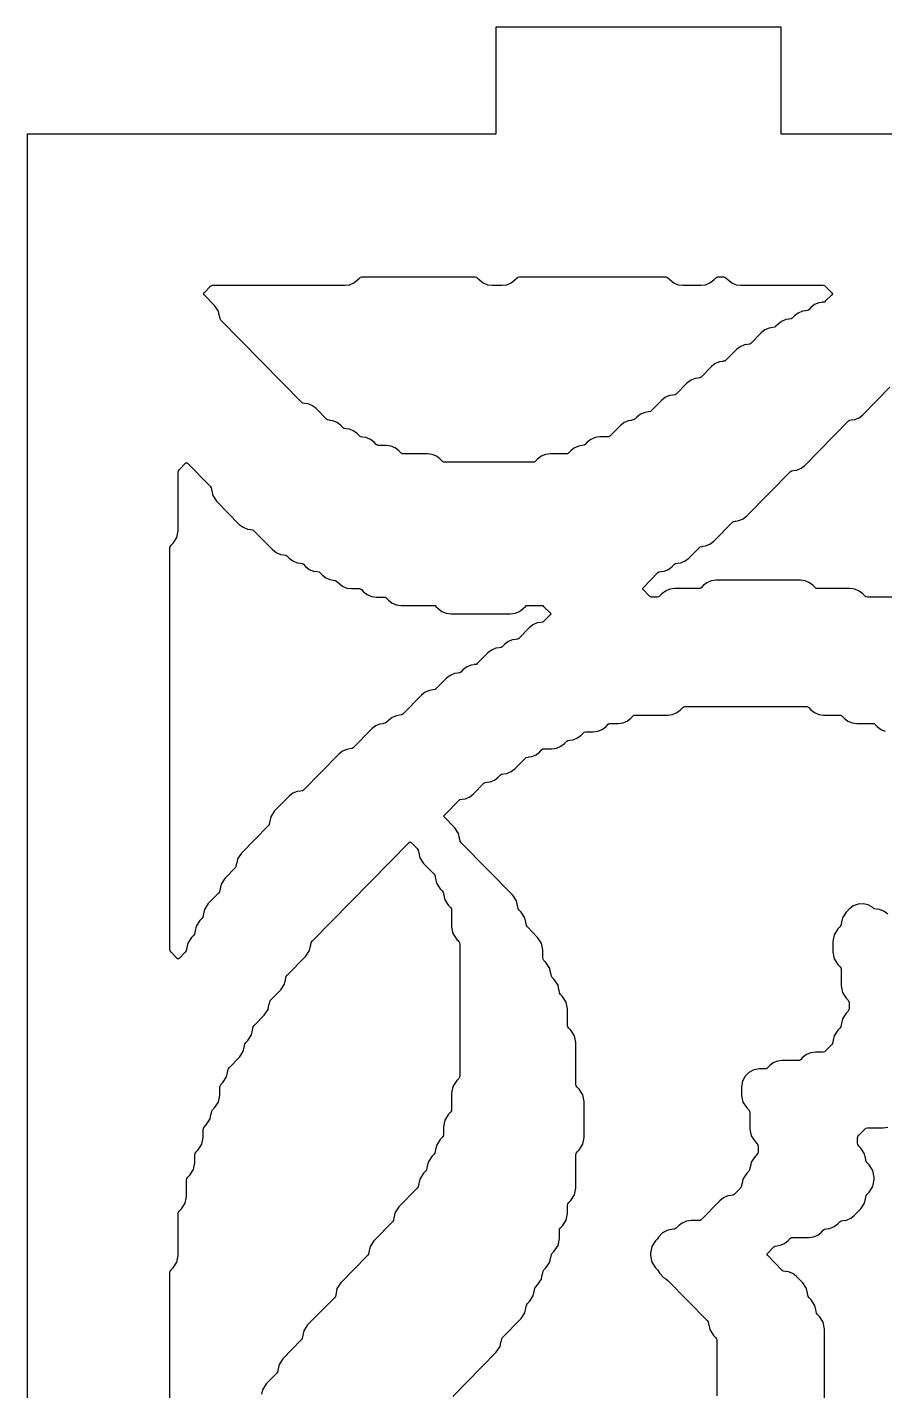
# Model space of a CAD drawing. Header units: millimetres. Extents: x 10 to 410, y 18 to 283.
# Drawn here: x 148 to 172.03, y 244.77 to 283 of the extents above; entities that cross this region are included whole.
import ezdxf

# ---------------------------------------------------------------- set-up
doc = ezdxf.new("R2010")
doc.units = ezdxf.units.MM
doc.layers.add('CUT', color=1, linetype='Continuous')

msp = doc.modelspace()

# ---------------------------------------------------------------- linework, layer by layer
at = {"layer": 'CUT'}
for points in [[(190.134, 157), (198.134, 157), (198.134, 160), (211.2679, 160), (211.2679, 280), (198.134, 280), (198.134, 283), (190.134, 283), (190.134, 280), (169.134, 280), (169.134, 283), (161.134, 283), (161.134, 280), (148, 280), (148, 160), (161.134, 160), (161.134, 157), (169.134, 157), (169.134, 160), (190.134, 160)], [(157.3428, 275.9958), (157.3742, 276), (160.5589, 276), (160.5903, 275.9958), (160.6153, 275.9764), (160.6773, 275.9132), (160.7814, 275.8322), (160.9031, 275.7811), (161.0339, 275.7637), (161.3113, 275.7637), (161.4421, 275.7811), (161.5638, 275.8322), (161.6679, 275.9132), (161.7299, 275.9764), (161.7549, 275.9958), (161.7863, 276), (165.9, 276), (165.9313, 275.9958), (165.9563, 275.9764), (166.0184, 275.9132), (166.1225, 275.8322), (166.2442, 275.7811), (166.375, 275.7637), (166.8845, 275.7637), (167.0153, 275.7811), (167.137, 275.8322), (167.2411, 275.9132), (167.3032, 275.9764), (167.3282, 275.9958), (167.3595, 276), (167.5255, 276), (167.5569, 275.9958), (167.5819, 275.9764), (167.6439, 275.9132), (167.748, 275.8322), (167.8697, 275.7811), (168.0005, 275.7637), (170.3121, 275.7637), (170.3435, 275.7595), (170.3685, 275.7401), (170.5502, 275.5552), (170.5701, 275.5274), (170.5502, 275.4997), (170.3685, 275.3148), (170.3435, 275.2953), (170.2793, 275.2868), (170.2794, 275.2854), (170.1919, 275.2737), (170.0702, 275.2227), (169.9661, 275.1416), (169.904, 275.0785), (169.8791, 275.059), (169.8148, 275.0505), (169.815, 275.0491), (169.7274, 275.0374), (169.6057, 274.9864), (169.5016, 274.9053), (169.4396, 274.8422), (169.4146, 274.8227), (169.3504, 274.8142), (169.3506, 274.8128), (169.263, 274.8012), (169.1413, 274.7501), (169.0372, 274.669), (168.9752, 274.6059), (168.9502, 274.5865), (168.886, 274.5779), (168.8861, 274.5765), (168.7986, 274.5649), (168.6769, 274.5138), (168.5728, 274.4327), (168.2785, 274.1333), (168.2535, 274.1139), (168.1893, 274.1053), (168.1895, 274.1039), (168.1019, 274.0923), (167.9802, 274.0413), (167.8761, 273.9602), (167.5819, 273.6608), (167.5569, 273.6413), (167.4926, 273.6328), (167.4928, 273.6314), (167.4053, 273.6197), (167.2836, 273.5687), (167.1795, 273.4876), (166.8852, 273.1882), (166.8602, 273.1687), (166.796, 273.1602), (166.7962, 273.1588), (166.7086, 273.1471), (166.5869, 273.0961), (166.4828, 273.015), (166.1885, 272.7156), (166.1636, 272.6962), (166.0993, 272.6876), (166.0995, 272.6862), (166.0119, 272.6746), (165.8902, 272.6235), (165.7861, 272.5425), (165.4919, 272.243), (165.4669, 272.2236), (165.4027, 272.215), (165.4029, 272.2137), (165.3153, 272.202), (165.1936, 272.151), (165.0895, 272.0699), (165.0274, 272.0068), (165.0025, 271.9873), (164.9382, 271.9787), (164.9384, 271.9774), (164.8509, 271.9657), (164.7292, 271.9147), (164.625, 271.8336), (164.3308, 271.5342), (164.3058, 271.5147), (164.2744, 271.5105), (164.0528, 271.5105), (163.922, 271.4931), (163.8003, 271.4421), (163.6962, 271.361), (163.6341, 271.2979), (163.6092, 271.2784), (163.5449, 271.2699), (163.5451, 271.2685), (163.4575, 271.2568), (163.3358, 271.2058), (163.2317, 271.1247), (163.1697, 271.0616), (163.1447, 271.0422), (163.1133, 271.038), (162.6595, 271.038), (162.5287, 271.0206), (162.407, 270.9695), (162.3029, 270.8884), (162.2408, 270.8253), (162.2159, 270.8059), (162.1845, 270.8017), (159.6963, 270.8017), (159.665, 270.8059), (159.64, 270.8253), (159.5779, 270.8884), (159.4738, 270.9695), (159.3521, 271.0206), (159.2213, 271.038), (158.5352, 271.038), (158.5039, 271.0422), (158.4789, 271.0616), (158.4168, 271.1247), (158.3127, 271.2058), (158.191, 271.2568), (158.0602, 271.2743), (157.8386, 271.2743), (157.8072, 271.2784), (157.7822, 271.2979), (157.7202, 271.361), (157.6161, 271.4421), (157.4944, 271.4931), (157.4068, 271.5048), (157.407, 271.5062), (157.3428, 271.5147), (157.3178, 271.5342), (157.2558, 271.5973), (157.1516, 271.6784), (157.03, 271.7294), (156.9424, 271.7411), (156.9426, 271.7425), (156.8783, 271.751), (156.8534, 271.7705), (156.7913, 271.8336), (156.6872, 271.9147), (156.5655, 271.9657), (156.4779, 271.9774), (156.4781, 271.9787), (156.4139, 271.9873), (156.3889, 272.0068), (156.0947, 272.3062), (155.9906, 272.3873), (155.8689, 272.4383), (155.7813, 272.4499), (155.7815, 272.4513), (155.7172, 272.4599), (155.6923, 272.4793), (153.4274, 274.7838), (153.4022, 274.8222), (153.3839, 274.915), (153.3807, 274.9144), (153.3561, 275.0396), (153.2499, 275.2008), (152.9561, 275.4997), (152.9363, 275.5274), (152.9561, 275.5552), (153.1379, 275.7401), (153.1628, 275.7595), (153.1942, 275.7637), (156.8991, 275.7637), (157.03, 275.7811), (157.1516, 275.8322), (157.2558, 275.9132), (157.3178, 275.9764)], [(152.2322, 268.8797), (152.2322, 270.5167), (152.2411, 270.5618), (152.2664, 270.6001), (152.4365, 270.7733), (152.4644, 270.7939), (152.4923, 270.7733), (153.127, 270.1276), (153.1522, 270.0892), (153.1705, 269.9963), (153.1737, 269.997), (153.1983, 269.8718), (153.3045, 269.7106), (153.943, 269.0609), (154.0471, 268.9798), (154.1688, 268.9288), (154.2564, 268.9171), (154.2562, 268.9158), (154.3204, 268.9072), (154.3454, 268.8878), (154.8719, 268.3521), (154.976, 268.271), (155.0977, 268.2199), (155.1853, 268.2083), (155.1851, 268.2069), (155.2493, 268.1984), (155.2743, 268.1789), (155.3363, 268.1158), (155.4404, 268.0347), (155.5621, 267.9837), (155.6497, 267.972), (155.6495, 267.9706), (155.7137, 267.9621), (155.7387, 267.9426), (155.8008, 267.8795), (155.9049, 267.7984), (156.0266, 267.7474), (156.1141, 267.7357), (156.1139, 267.7343), (156.1782, 267.7258), (156.2032, 267.7063), (156.2652, 267.6432), (156.3693, 267.5621), (156.491, 267.5111), (156.5786, 267.4994), (156.5784, 267.498), (156.6426, 267.4895), (156.6676, 267.47), (156.7296, 267.4069), (156.8337, 267.3258), (156.9554, 267.2748), (157.0862, 267.2574), (157.3079, 267.2574), (157.3393, 267.2532), (157.3642, 267.2338), (157.4263, 267.1706), (157.5304, 267.0895), (157.6521, 267.0385), (157.7829, 267.0211), (158.0045, 267.0211), (158.0359, 267.0169), (158.0609, 266.9975), (158.1229, 266.9343), (158.227, 266.8533), (158.3487, 266.8022), (158.4795, 266.7848), (159.3978, 266.7848), (159.4292, 266.7806), (159.4542, 266.7612), (159.5162, 266.6981), (159.6204, 266.617), (159.7421, 266.5659), (159.8729, 266.5485), (161.5435, 266.5485), (161.6743, 266.5659), (161.796, 266.617), (161.9001, 266.6981), (161.9622, 266.7612), (161.9871, 266.7806), (162.0185, 266.7848), (162.4167, 266.7848), (162.4481, 266.7806), (162.473, 266.7612), (162.6548, 266.5763), (162.6746, 266.5485), (162.6548, 266.5208), (162.473, 266.3359), (162.4481, 266.3164), (162.3838, 266.3079), (162.384, 266.3065), (162.2965, 266.2948), (162.1748, 266.2438), (162.0706, 266.1627), (161.7764, 265.8633), (161.7514, 265.8438), (161.6872, 265.8353), (161.6874, 265.8339), (161.5998, 265.8222), (161.4781, 265.7712), (161.374, 265.6901), (161.312, 265.627), (161.287, 265.6076), (161.2228, 265.599), (161.2229, 265.5976), (161.1354, 265.586), (161.0137, 265.5349), (160.9096, 265.4538), (160.6153, 265.1544), (160.5903, 265.135), (160.5261, 265.1264), (160.5263, 265.125), (160.4387, 265.1134), (160.317, 265.0624), (160.2129, 264.9813), (160.1509, 264.9181), (160.1259, 264.8987), (160.0617, 264.8901), (160.0618, 264.8888), (159.9743, 264.8771), (159.8526, 264.8261), (159.7485, 264.745), (159.4542, 264.4456), (159.4292, 264.4261), (159.365, 264.4176), (159.3652, 264.4162), (159.2776, 264.4045), (159.1559, 264.3535), (159.0518, 264.2724), (158.5253, 263.7367), (158.5004, 263.7173), (158.4361, 263.7087), (158.4363, 263.7073), (158.3487, 263.6957), (158.227, 263.6446), (158.1229, 263.5635), (158.0609, 263.5004), (158.0359, 263.481), (157.9717, 263.4724), (157.9719, 263.471), (157.8843, 263.4594), (157.7626, 263.4084), (157.6585, 263.3273), (157.132, 262.7916), (157.1071, 262.7721), (157.0428, 262.7636), (157.043, 262.7622), (156.9554, 262.7505), (156.8337, 262.6995), (156.7296, 262.6184), (155.7387, 261.6101), (155.7137, 261.5907), (155.6495, 261.5821), (155.6497, 261.5807), (155.5621, 261.5691), (155.4404, 261.5181), (155.3363, 261.437), (154.93, 261.0235), (154.8239, 260.8624), (154.7992, 260.7372), (154.796, 260.7378), (154.7778, 260.645), (154.7525, 260.6066), (154.0011, 259.8421), (153.895, 259.681), (153.8704, 259.5558), (153.8671, 259.5564), (153.8489, 259.4635), (153.8236, 259.4252), (153.5367, 259.1332), (153.4305, 258.9721), (153.4059, 258.8469), (153.4027, 258.8475), (153.3844, 258.7547), (153.3592, 258.7163), (153.0723, 258.4244), (152.9661, 258.2632), (152.9415, 258.138), (152.9383, 258.1387), (152.92, 258.0458), (152.8947, 258.0075), (152.84, 257.9518), (152.7339, 257.7907), (152.7093, 257.6655), (152.7061, 257.6661), (152.6878, 257.5732), (152.6625, 257.5349), (152.6078, 257.4792), (152.5017, 257.3181), (152.477, 257.1929), (152.4738, 257.1935), (152.4556, 257.1007), (152.4303, 257.0623), (152.2601, 256.8891), (152.2322, 256.8686), (152.2043, 256.8891), (152.0341, 257.0623), (152.0089, 257.1007), (152, 257.1457), (152, 268.3901), (152.0089, 268.4352), (152.0341, 268.4736), (152.0888, 268.5292), (152.195, 268.6903)]]:
    msp.add_lwpolyline(points, close=True, dxfattribs=at)
for points in [[(173.5632, 267.0211), (171.5395, 267.0211), (171.5081, 267.0253), (171.4831, 267.0447), (171.4211, 267.1079), (171.317, 267.1889), (171.1953, 267.24), (171.0645, 267.2574), (170.1462, 267.2574), (170.1148, 267.2616), (170.0898, 267.281), (170.0278, 267.3441), (169.9237, 267.4252), (169.802, 267.4763), (169.6712, 267.4937), (167.3038, 267.4937), (167.173, 267.4763), (167.0513, 267.4252), (166.9472, 267.3441), (166.8852, 267.281), (166.8602, 267.2616), (166.8288, 267.2574), (166.1428, 267.2574), (166.0119, 267.24), (165.8902, 267.1889), (165.7861, 267.1079), (165.7241, 267.0447), (165.6991, 267.0253), (165.6677, 267.0211), (165.5018, 267.0211), (165.4704, 267.0253), (165.4454, 267.0447), (165.2637, 267.2296), (165.2438, 267.2574), (165.2637, 267.2851), (165.6777, 267.7063), (165.7026, 267.7258), (165.7669, 267.7343), (165.7667, 267.7357), (165.8542, 267.7474), (165.9759, 267.7984), (166.0801, 267.8795), (166.1421, 267.9426), (166.1671, 267.9621), (166.2313, 267.9706), (166.2311, 267.972), (166.3187, 267.9837), (166.4404, 268.0347), (166.5445, 268.1158), (166.8387, 268.4152), (166.8637, 268.4346), (166.928, 268.4432), (166.9278, 268.4446), (167.0153, 268.4562), (167.137, 268.5073), (167.2411, 268.5883), (167.7676, 269.124), (167.7926, 269.1435), (167.8568, 269.1521), (167.8566, 269.1534), (167.9442, 269.1651), (168.0659, 269.2161), (168.17, 269.2972), (169.3931, 270.5418), (169.4181, 270.5612), (169.4824, 270.5698), (169.4822, 270.5712), (169.5697, 270.5828), (169.6914, 270.6338), (169.7955, 270.7149), (171.0187, 271.9595), (171.0437, 271.9789), (171.1079, 271.9875), (171.1077, 271.9889), (171.1953, 272.0005), (171.317, 272.0516), (171.4211, 272.1327), (172.1798, 272.9046)], [(159.9296, 244.6086), (161.1453, 245.8457), (161.2515, 246.0068), (161.2761, 246.132), (161.2793, 246.1314), (161.2976, 246.2242), (161.3229, 246.2626), (161.842, 246.7908), (161.9482, 246.9519), (161.9728, 247.0771), (161.976, 247.0765), (161.9942, 247.1694), (162.0195, 247.2077), (162.0742, 247.2634), (162.1804, 247.4245), (162.205, 247.5497), (162.2082, 247.5491), (162.2265, 247.6419), (162.2517, 247.6803), (162.3064, 247.736), (162.4126, 247.8971), (162.4372, 248.0223), (162.4404, 248.0217), (162.4587, 248.1145), (162.484, 248.1529), (162.5387, 248.2085), (162.6448, 248.3697), (162.6694, 248.4949), (162.6726, 248.4942), (162.6909, 248.5871), (162.7162, 248.6254), (162.7709, 248.6811), (162.877, 248.8422), (162.9143, 249.0316), (162.9143, 249.2509), (162.9231, 249.296), (162.9484, 249.3343), (163.0031, 249.39), (163.1092, 249.5511), (163.1465, 249.7404), (163.1465, 249.9597), (163.1553, 250.0048), (163.1806, 250.0432), (163.2353, 250.0988), (163.3415, 250.26), (163.3787, 250.4493), (163.3787, 251.3775), (163.3876, 251.4225), (163.4128, 251.4609), (163.4675, 251.5165), (163.5737, 251.6777), (163.6109, 251.867), (163.6109, 252.8756), (163.5737, 253.0649), (163.4675, 253.2261), (163.4128, 253.2817), (163.3876, 253.3201), (163.3787, 253.3652), (163.3787, 254.5296), (163.3415, 254.7189), (163.2353, 254.8801), (163.1806, 254.9357), (163.1553, 254.9741), (163.1465, 255.0192), (163.1465, 255.4748), (163.1092, 255.6641), (163.0031, 255.8252), (162.9484, 255.8809), (162.9231, 255.9192), (162.9049, 256.0121), (162.9016, 256.0115), (162.877, 256.1367), (162.7709, 256.2978), (162.7162, 256.3535), (162.6909, 256.3918), (162.6726, 256.4847), (162.6694, 256.484), (162.6448, 256.6092), (162.5387, 256.7704), (162.484, 256.826), (162.4587, 256.8644), (162.4498, 256.9095), (162.4498, 257.1288), (162.4126, 257.3181), (162.3064, 257.4792), (162.0195, 257.7712), (161.9942, 257.8095), (161.976, 257.9024), (161.9728, 257.9018), (161.9482, 258.027), (161.842, 258.1881), (161.7873, 258.2437), (161.762, 258.2821), (161.7438, 258.375), (161.7406, 258.3743), (161.7159, 258.4995), (161.6098, 258.6607), (160.1618, 260.134), (160.1365, 260.1724), (160.1182, 260.2653), (160.115, 260.2646), (160.0904, 260.3898), (159.9842, 260.551), (159.6905, 260.8499), (159.6706, 260.8776), (159.6905, 260.9054), (160.1044, 261.3266), (160.1294, 261.346), (160.1936, 261.3546), (160.1934, 261.356), (160.281, 261.3676), (160.4027, 261.4187), (160.5068, 261.4997), (160.8011, 261.7992), (160.826, 261.8186), (160.8903, 261.8272), (160.8901, 261.8285), (160.9777, 261.8402), (161.0994, 261.8912), (161.2035, 261.9723), (161.2655, 262.0354), (161.2905, 262.0549), (161.3547, 262.0634), (161.3545, 262.0648), (161.4421, 262.0765), (161.5638, 262.1275), (161.6679, 262.2086), (161.9622, 262.508), (161.9871, 262.5275), (162.0514, 262.536), (162.0512, 262.5374), (162.1388, 262.5491), (162.2605, 262.6001), (162.3646, 262.6812), (162.4266, 262.7443), (162.4516, 262.7638), (162.483, 262.7679), (162.7046, 262.7679), (162.8354, 262.7853), (162.9571, 262.8364), (163.0612, 262.9175), (163.1233, 262.9806), (163.1482, 263), (163.2125, 263.0086), (163.2123, 263.01), (163.2998, 263.0216), (163.4215, 263.0727), (163.5257, 263.1537), (163.5877, 263.2169), (163.6127, 263.2363), (163.644, 263.2405), (163.8657, 263.2405), (163.9965, 263.2579), (164.1182, 263.3089), (164.2223, 263.39), (164.2843, 263.4532), (164.3093, 263.4726), (164.3407, 263.4768), (164.5624, 263.4768), (164.6932, 263.4942), (164.8149, 263.5452), (164.919, 263.6263), (164.981, 263.6894), (165.006, 263.7089), (165.0374, 263.7131), (165.9557, 263.7131), (166.0865, 263.7305), (166.2082, 263.7815), (166.3123, 263.8626), (166.3743, 263.9257), (166.3993, 263.9452), (166.4307, 263.9494), (169.8477, 263.9494), (169.8791, 263.9452), (169.904, 263.9257), (169.9661, 263.8626), (170.0702, 263.7815), (170.1919, 263.7305), (170.3227, 263.7131), (170.7765, 263.7131), (170.8079, 263.7089), (170.8329, 263.6894), (170.8949, 263.6263), (170.9991, 263.5452), (171.1207, 263.4942), (171.2516, 263.4768), (171.7054, 263.4768), (171.7368, 263.4726), (171.7618, 263.4532), (171.8238, 263.39), (171.9279, 263.3089), (172.0496, 263.2579)], [(152, 240.3694), (152, 248.0694), (152.0089, 248.1145), (152.0341, 248.1529), (152.0888, 248.2085), (152.195, 248.3697), (152.2322, 248.559), (152.2322, 249.7235), (152.2411, 249.7685), (152.2664, 249.8069), (152.321, 249.8625), (152.4272, 250.0237), (152.4644, 250.213), (152.4644, 250.6686), (152.4733, 250.7137), (152.4986, 250.752), (152.5533, 250.8077), (152.6594, 250.9688), (152.6967, 251.1582), (152.6967, 251.3775), (152.7055, 251.4225), (152.7308, 251.4609), (152.7855, 251.5165), (152.8916, 251.6777), (152.9289, 251.867), (152.9289, 252.0863), (152.9377, 252.1314), (152.963, 252.1698), (153.0177, 252.2254), (153.1239, 252.3865), (153.1485, 252.5117), (153.1517, 252.5111), (153.17, 252.604), (153.1952, 252.6423), (153.2499, 252.698), (153.3561, 252.8591), (153.3933, 253.0484), (153.3933, 253.2678), (153.4022, 253.3128), (153.4274, 253.3512), (153.4821, 253.4068), (153.5883, 253.568), (153.6129, 253.6932), (153.6161, 253.6925), (153.6344, 253.7854), (153.6597, 253.8238), (153.9466, 254.1157), (154.0527, 254.2768), (154.0774, 254.402), (154.0806, 254.4014), (154.0988, 254.4943), (154.1241, 254.5326), (154.1788, 254.5883), (154.2849, 254.7494), (154.3096, 254.8746), (154.3128, 254.874), (154.331, 254.9668), (154.3563, 255.0052), (154.6432, 255.2971), (154.7494, 255.4583), (154.774, 255.5835), (154.7772, 255.5828), (154.7955, 255.6757), (154.8208, 255.7141), (155.1077, 256.006), (155.2138, 256.1671), (155.2384, 256.2923), (155.2417, 256.2917), (155.2599, 256.3846), (155.2852, 256.4229), (155.8043, 256.9511), (155.9105, 257.1123), (155.9351, 257.2375), (155.9383, 257.2369), (155.9566, 257.3297), (155.9818, 257.3681), (158.7064, 260.1404), (158.7343, 260.161), (158.7622, 260.1404), (158.9324, 259.9672), (158.9577, 259.9289), (158.9759, 259.836), (158.9792, 259.8366), (159.0038, 259.7114), (159.1099, 259.5503), (159.3969, 259.2584), (159.4221, 259.22), (159.4404, 259.1271), (159.4436, 259.1278), (159.4682, 259.0026), (159.5744, 258.8414), (159.6291, 258.7858), (159.6543, 258.7474), (159.6726, 258.6546), (159.6758, 258.6552), (159.7004, 258.53), (159.8066, 258.3689), (159.8613, 258.3132), (159.8866, 258.2749), (159.8954, 258.2298), (159.8954, 257.7742), (159.9327, 257.5849), (160.0388, 257.4237), (160.0935, 257.3681), (160.1188, 257.3297), (160.1276, 257.2846), (160.1276, 253.6014), (160.1188, 253.5564), (160.0935, 253.518), (160.0388, 253.4624), (159.9327, 253.3012), (159.8954, 253.1119), (159.8954, 252.6563), (159.8866, 252.6112), (159.8613, 252.5729), (159.8066, 252.5172), (159.7004, 252.3561), (159.6632, 252.1667), (159.6632, 251.9474), (159.6543, 251.9024), (159.6291, 251.864), (159.5744, 251.8083), (159.4682, 251.6472), (159.4436, 251.522), (159.4404, 251.5226), (159.4221, 251.4298), (159.3969, 251.3914), (159.3422, 251.3358), (159.236, 251.1746), (159.2114, 251.0494), (159.2082, 251.0501), (159.1899, 250.9572), (159.1646, 250.9189), (159.1099, 250.8632), (159.0038, 250.7021), (158.9792, 250.5769), (158.9759, 250.5775), (158.9577, 250.4846), (158.9324, 250.4463), (158.4133, 249.9181), (158.3071, 249.7569), (158.2825, 249.6317), (158.2793, 249.6323), (158.261, 249.5395), (158.2358, 249.5011), (157.7166, 248.9729), (157.6105, 248.8118), (157.5858, 248.6866), (157.5826, 248.6872), (157.5644, 248.5943), (157.5391, 248.556), (156.7878, 247.7915), (156.6816, 247.6303), (156.657, 247.5051), (156.6538, 247.5058), (156.6355, 247.4129), (156.6102, 247.3746), (155.8589, 246.61), (155.7527, 246.4489), (155.7281, 246.3237), (155.7249, 246.3243), (155.7066, 246.2315), (155.6814, 246.1931), (155.1622, 245.6649), (155.0561, 245.5038), (155.0314, 245.3785), (155.0282, 245.3792), (155.01, 245.2863), (154.9847, 245.248), (154.6978, 244.956), (154.5916, 244.7949), (154.567, 244.6697)], [(172.1177, 258.129), (172.0136, 258.21), (171.8919, 258.2611), (171.8043, 258.2727), (171.8045, 258.2741), (171.7403, 258.2827), (171.6986, 258.3152), (171.5724, 258.3868), (171.431, 258.4191), (171.2862, 258.4095), (171.1503, 258.3588), (171.0347, 258.2712), (170.9531, 258.1881), (170.8469, 258.027), (170.8223, 257.9018), (170.8191, 257.9024), (170.8008, 257.8095), (170.7755, 257.7712), (170.7209, 257.7155), (170.6147, 257.5544), (170.5775, 257.3651), (170.5775, 257.0653), (170.6147, 256.876), (170.7209, 256.7149), (170.7755, 256.6592), (170.8008, 256.6208), (170.8097, 256.5758), (170.8097, 256.1202), (170.8469, 255.9308), (170.9531, 255.7697), (171.0078, 255.7141), (171.033, 255.6757), (171.0419, 255.6306), (171.0419, 255.4917), (171.033, 255.4467), (171.0078, 255.4083), (170.9531, 255.3527), (170.8469, 255.1915), (170.8223, 255.0663), (170.8191, 255.0669), (170.8008, 254.9741), (170.7755, 254.9357), (170.7209, 254.8801), (170.6147, 254.7189), (170.5901, 254.5937), (170.5869, 254.5944), (170.5686, 254.5015), (170.5433, 254.4632), (170.3685, 254.2852), (170.3435, 254.2658), (170.3121, 254.2616), (170.0905, 254.2616), (169.9597, 254.2442), (169.838, 254.1932), (169.7339, 254.1121), (169.6718, 254.0489), (169.6468, 254.0295), (169.6155, 254.0253), (169.1616, 254.0253), (169.0308, 254.0079), (168.9091, 253.9569), (168.805, 253.8758), (168.7429, 253.8127), (168.718, 253.7932), (168.6866, 253.789), (168.5231, 253.789), (168.3686, 253.7646), (168.2292, 253.6935), (168.1186, 253.5829), (168.0475, 253.4435), (168.0231, 253.289), (168.0231, 253.0484), (168.0603, 252.8591), (168.1665, 252.698), (168.2211, 252.6423), (168.2464, 252.604), (168.2553, 252.5589), (168.2553, 252.1033), (168.2925, 251.914), (168.3987, 251.7528), (168.4534, 251.6972), (168.4786, 251.6588), (168.4875, 251.6137), (168.4875, 251.4749), (168.4786, 251.4298), (168.4534, 251.3914), (168.3987, 251.3358), (168.2925, 251.1746), (168.2679, 251.0494), (168.2647, 251.0501), (168.2464, 250.9572), (168.2211, 250.9189), (168.1665, 250.8632), (168.0603, 250.7021), (168.0357, 250.5769), (168.0325, 250.5775), (168.0142, 250.4846), (167.9889, 250.4463), (167.8141, 250.2684), (167.7891, 250.2489), (167.7249, 250.2404), (167.725, 250.239), (167.6375, 250.2273), (167.5158, 250.1763), (167.4117, 250.0952), (166.8852, 249.5595), (166.8602, 249.54), (166.8288, 249.5359), (166.6072, 249.5359), (166.4764, 249.5185), (166.3547, 249.4674), (166.2506, 249.3863), (166.1885, 249.3232), (166.1636, 249.3038), (166.1322, 249.2996), (166.1146, 249.2996), (165.9529, 249.2727), (165.8085, 249.1949), (165.6971, 249.0746), (165.6667, 249.0286), (165.612, 248.9729), (165.5059, 248.8118), (165.4687, 248.6224), (165.4687, 248.559), (165.5059, 248.3697), (165.612, 248.2085), (165.6667, 248.1529), (165.7323, 248.0533), (165.8306, 247.9436), (165.9032, 247.8996), (165.9563, 247.8582), (167.0601, 246.7352), (167.0853, 246.6968), (167.1036, 246.6039), (167.1068, 246.6046), (167.1314, 246.4794), (167.2376, 246.3182), (167.2923, 246.2626), (167.3175, 246.2242), (167.3264, 246.1792), (167.3264, 244.6225)], [(170.3452, 244.5421), (170.3452, 246.4959), (170.308, 246.6852), (170.2019, 246.8463), (170.1472, 246.902), (170.1219, 246.9403), (170.1036, 247.0332), (170.1004, 247.0326), (170.0758, 247.1578), (169.9696, 247.3189), (169.9149, 247.3746), (169.8897, 247.4129), (169.8714, 247.5058), (169.8682, 247.5051), (169.8436, 247.6303), (169.7374, 247.7915), (169.5633, 247.9686), (169.4592, 248.0497), (169.3375, 248.1007), (169.2499, 248.1124), (169.2501, 248.1138), (169.1859, 248.1223), (169.1609, 248.1418), (168.747, 248.563), (168.7271, 248.5907), (168.747, 248.6185), (168.9287, 248.8034), (168.9537, 248.8228), (169.0179, 248.8314), (169.0177, 248.8328), (169.1053, 248.8444), (169.227, 248.8954), (169.3311, 248.9765), (169.3931, 249.0397), (169.4181, 249.0591), (169.4495, 249.0633), (169.9034, 249.0633), (170.0342, 249.0807), (170.1559, 249.1317), (170.26, 249.2128), (170.322, 249.2759), (170.347, 249.2954), (170.4112, 249.304), (170.411, 249.3053), (170.4986, 249.317), (170.6203, 249.368), (170.7244, 249.4491), (170.7865, 249.5122), (170.8114, 249.5317), (170.8757, 249.5402), (170.8755, 249.5416), (170.9631, 249.5533), (171.0847, 249.6043), (171.1889, 249.6854), (171.3629, 249.8625), (171.4691, 250.0237), (171.4937, 250.1489), (171.4969, 250.1482), (171.5152, 250.2411), (171.5405, 250.2795), (171.5952, 250.3351), (171.7013, 250.4962), (171.7386, 250.6856), (171.7386, 250.749), (171.7013, 250.9384), (171.5952, 251.0995), (171.5405, 251.1551), (171.5152, 251.1935), (171.4969, 251.2864), (171.4937, 251.2857), (171.4691, 251.4109), (171.3629, 251.5721), (171.3083, 251.6277), (171.283, 251.6661), (171.2741, 251.7111), (171.2741, 251.85), (171.283, 251.8951), (171.3083, 251.9335), (171.4831, 252.1114), (171.5081, 252.1308), (171.5395, 252.135), (171.9933, 252.135), (172.1241, 252.1524)]]:
    msp.add_lwpolyline(points, dxfattribs=at)

doc.saveas('drawing.dxf')
